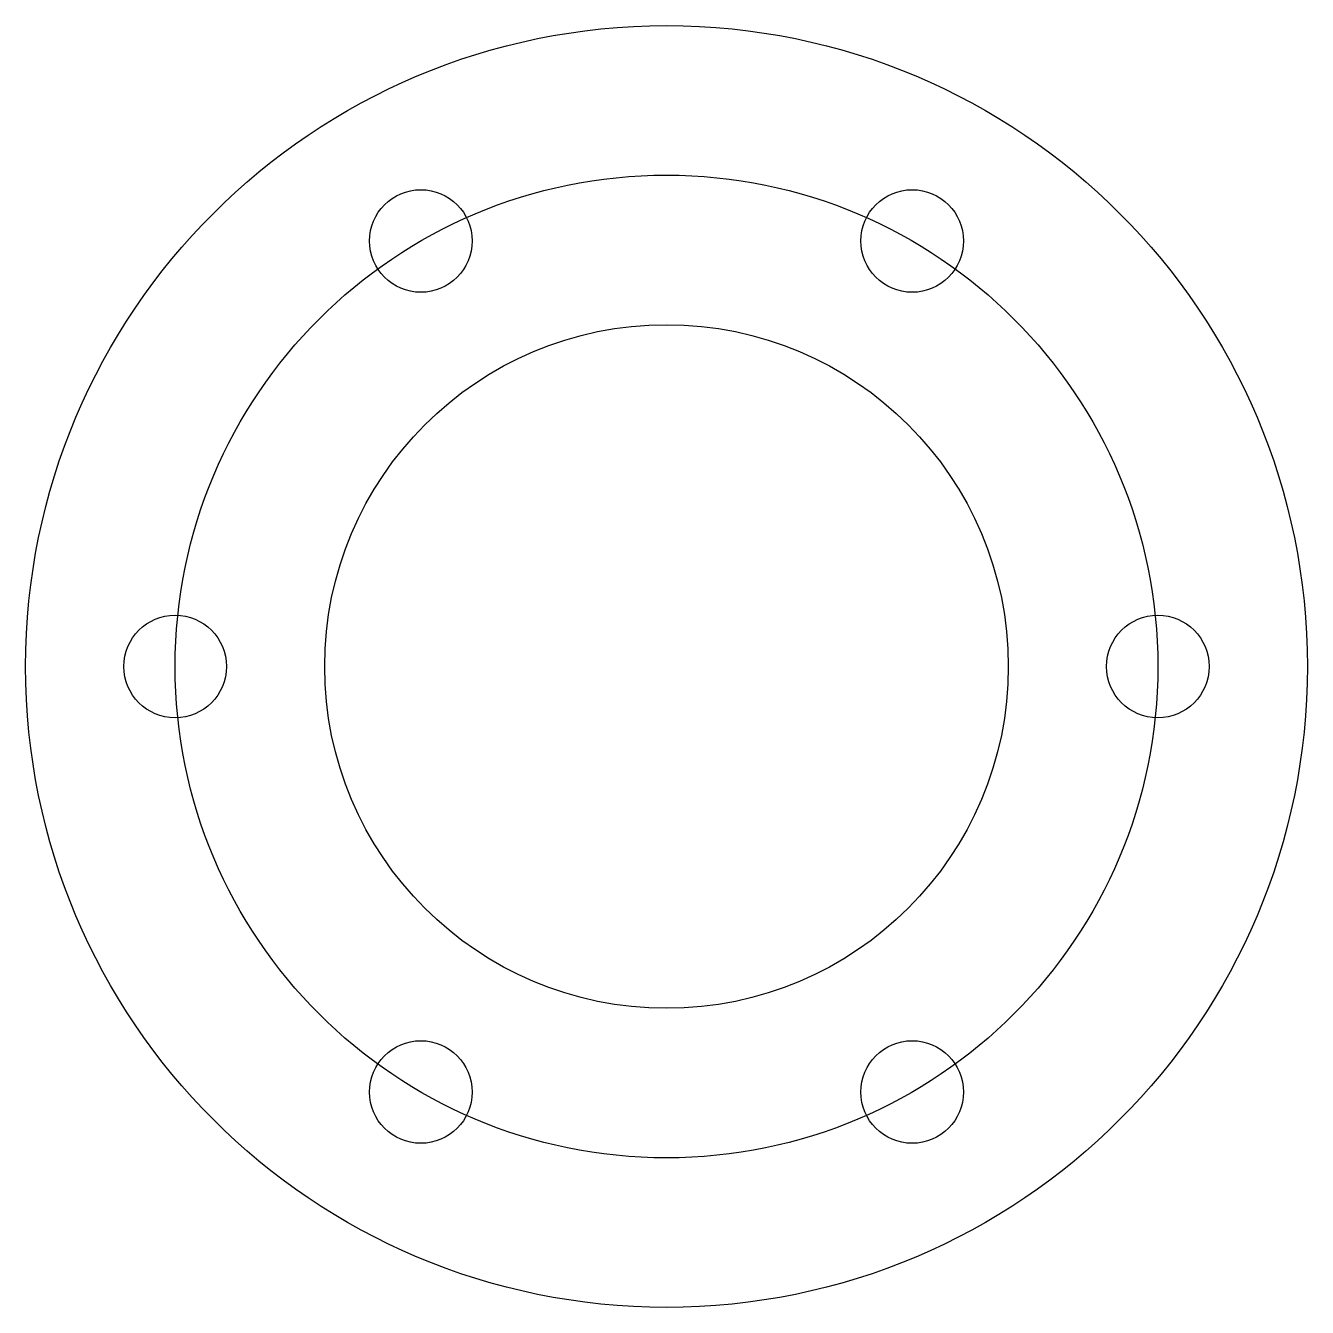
# Model space of a CAD drawing. Header units: millimetres. Extents: x -75 to 75, y -75 to 75.
import ezdxf

# ---------------------------------------------------------------- set-up
doc = ezdxf.new("R2010")
doc.units = ezdxf.units.MM
for name, color, linetype in [('CENTER', 3, 'Continuous'), ('HOLES', 1, 'Continuous'), ('PART', 7, 'Continuous')]:
    doc.layers.add(name, color=color, linetype=linetype)

msp = doc.modelspace()

# ---------------------------------------------------------------- linework, layer by layer
at = {"layer": 'CENTER'}
msp.add_circle((0, 0), 57.5, dxfattribs=at)
at = {"layer": 'HOLES'}
for centre in [(-28.75, 49.796461), (28.75, 49.796461), (-57.5, 0), (57.5, 0), (-28.75, -49.796461), (28.75, -49.796461)]:
    msp.add_circle(centre, 6, dxfattribs=at)
at = {"layer": 'PART'}
for radius in [75, 40]:
    msp.add_circle((0, 0), radius, dxfattribs=at)

doc.saveas('drawing.dxf')
